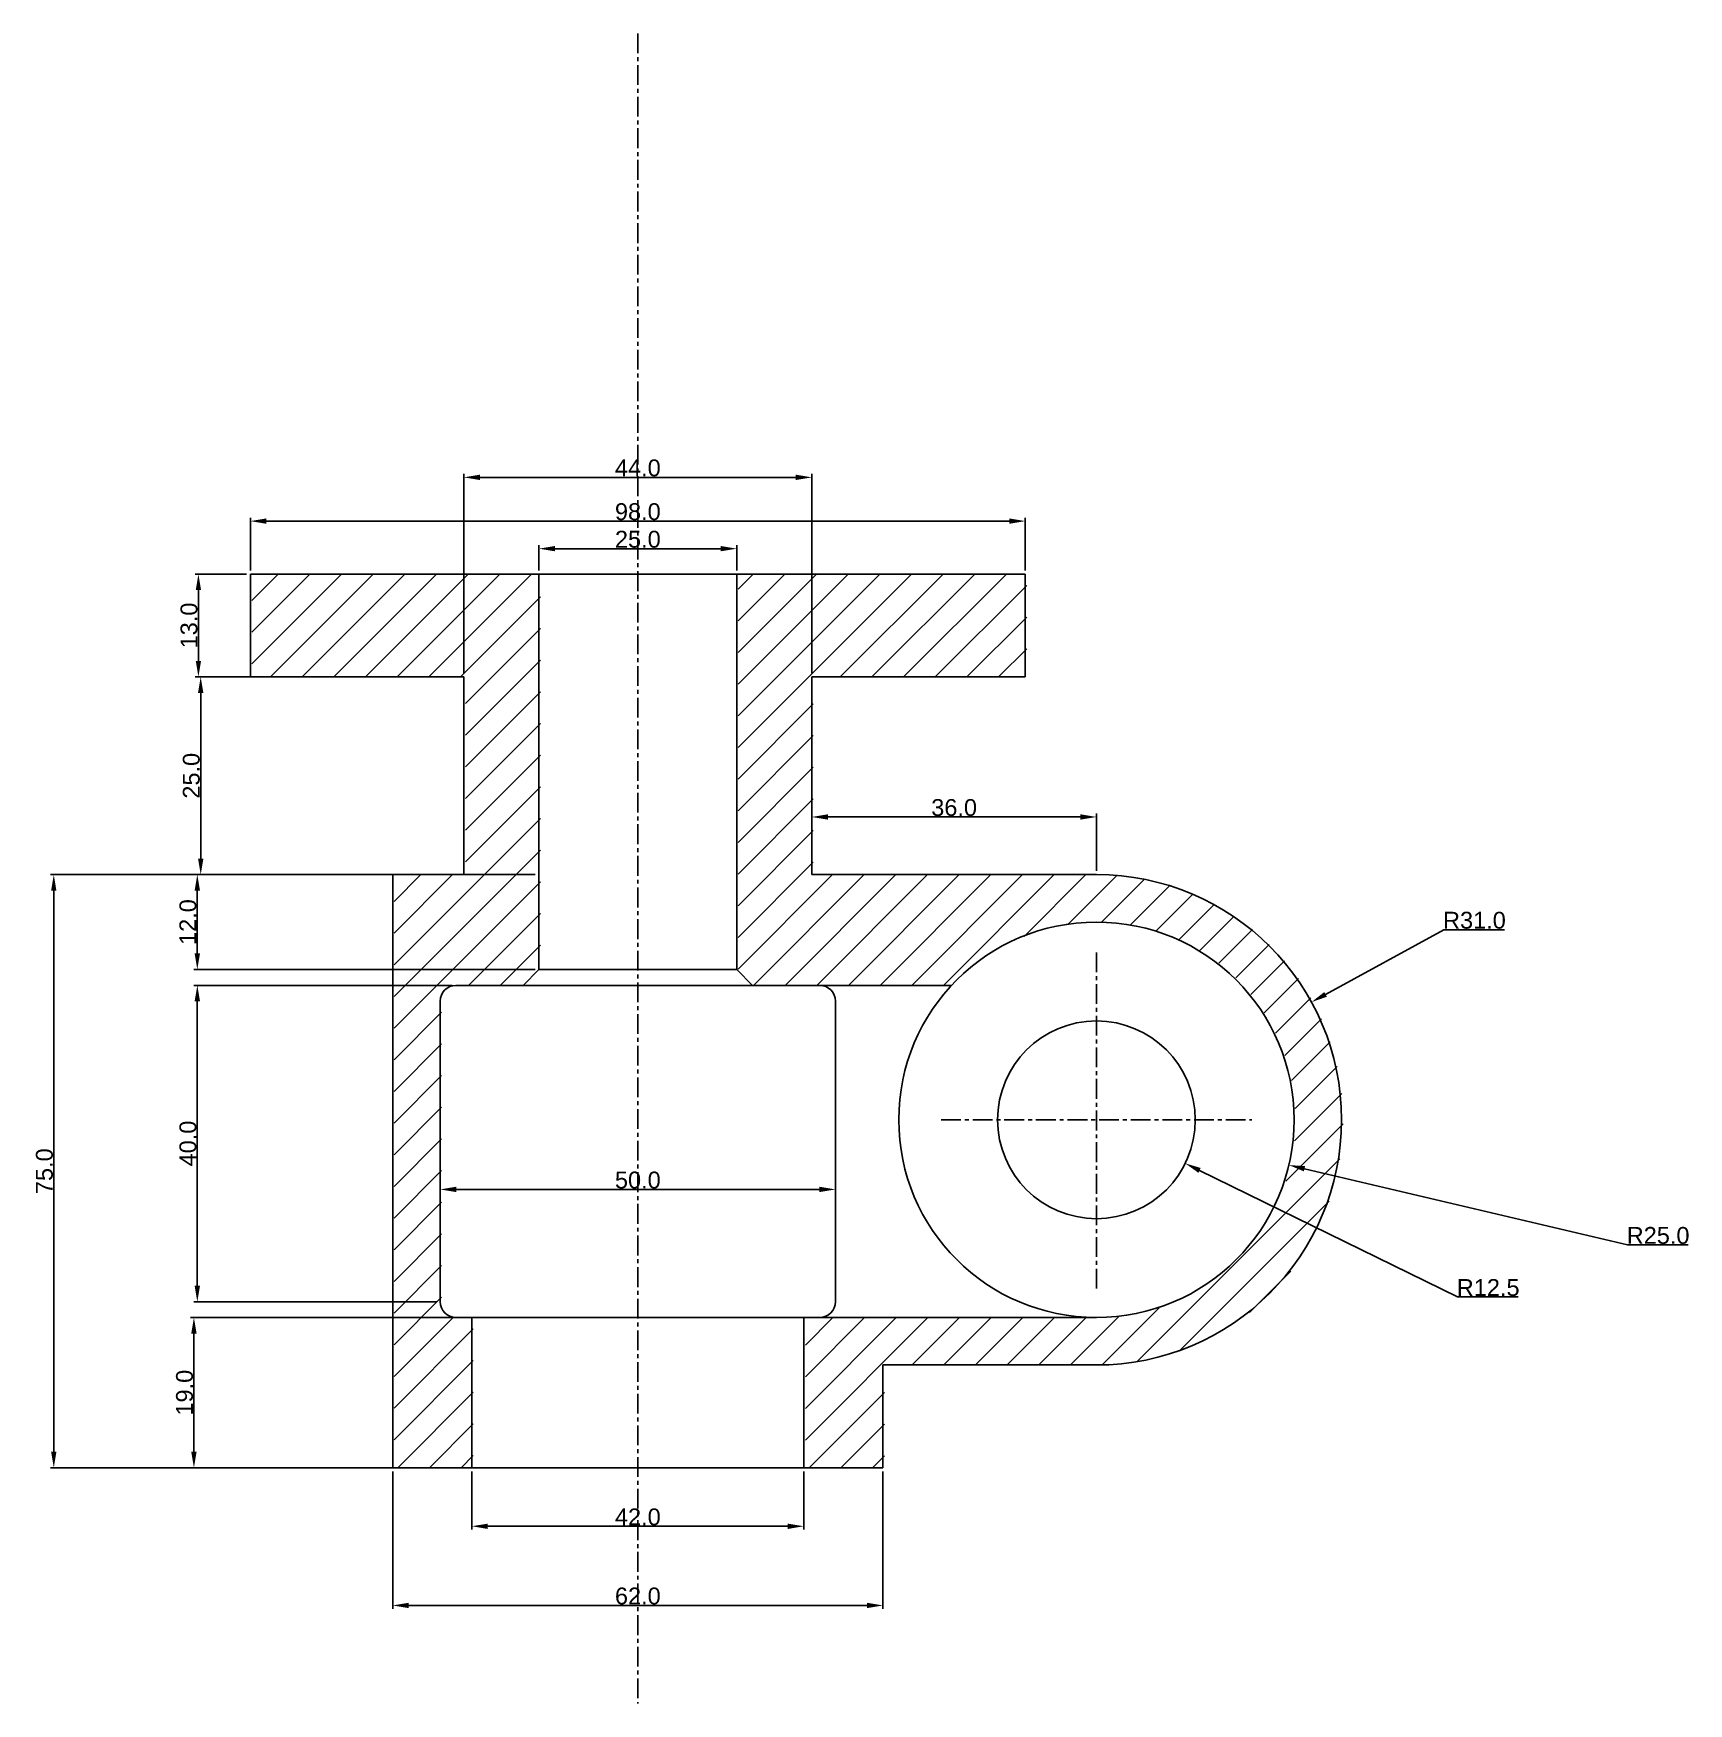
# Model space of a CAD drawing. Header units: millimetres. Extents: x 16468 to 17102, y 19808 to 20019.
# Drawn here: x 16467.7 to 16677.1, y 19807.7 to 20018.9 of the extents above; entities outside this region: 1.
import ezdxf

# ---------------------------------------------------------------- set-up
doc = ezdxf.new("R2010")
doc.units = ezdxf.units.MM
doc.header["$MEASUREMENT"] = 0
doc.linetypes.add('CENTERX2', pattern=[4, 2.5, -0.5, 0.5, -0.5])
doc.styles.get("Standard").update_dxf_attribs({"font": 'arial.ttf'})
doc.dimstyles.get("Standard").update_dxf_attribs({"dimtxt": 2.13, "dimasz": 2.03, "dimexe": 0.43, "dimexo": 0.4625, "dimgap": 0.09, "dimtad": 1, "dimtoh": 1, "dimdec": 1, "dimzin": 0, "dimdsep": 46, "dimtxsty": 'Standard', "dimcen": 0.09, "dimadec": 0, "dimazin": 0, "dimtfac": 1, "dimtdec": 1, "dimtofl": 0, "dimtmove": 0, "dimatfit": 3, "dimfxl": 1, "dimtolj": 1, "dimtzin": 0, "dimarcsym": 0})

# ---------------------------------------------------------------- blocks, each defined once
blk = doc.blocks.new('*D4')
at = {"color": 0, "lineweight": -2, "transparency": 16777216}
for p, q in [((16495.17, 19951.03), (16495.17, 19957.69)), ((16497.2, 19957.26), (16591.14, 19957.26)), ((16593.17, 19951.03), (16593.17, 19957.69))]:
    blk.add_line(p, q, dxfattribs=at)
at = {"color": 0, "transparency": 16777216}
for points in [[(16497.2, 19957.6), (16497.2, 19956.92), (16495.17, 19957.26)], [(16591.14, 19957.6), (16591.14, 19956.92), (16593.17, 19957.26)]]:
    blk.add_solid(points, dxfattribs=at)
at = {"layer": 'Defpoints', "color": 0, "transparency": 16777216}
for p in [(16593.17, 19957.26), (16495.17, 19950.56), (16593.17, 19950.56)]:
    blk.add_point(p, dxfattribs=at)
at = {"color": 0, "transparency": 16777216, "insert": (16544.17, 19958.44), "char_height": 2.13, "attachment_point": 5}
blk.add_mtext('\\A1;98.0', dxfattribs=at)
blk = doc.blocks.new('*D5')
at = {"color": 0, "lineweight": -2, "transparency": 16777216}
for p, q in [((16531.67, 19951.03), (16531.67, 19954.2)), ((16533.7, 19953.77), (16554.64, 19953.77)), ((16556.67, 19951.03), (16556.67, 19954.2))]:
    blk.add_line(p, q, dxfattribs=at)
at = {"color": 0, "transparency": 16777216}
for points in [[(16533.7, 19954.11), (16533.7, 19953.44), (16531.67, 19953.77)], [(16554.64, 19954.11), (16554.64, 19953.44), (16556.67, 19953.77)]]:
    blk.add_solid(points, dxfattribs=at)
at = {"layer": 'Defpoints', "color": 0, "transparency": 16777216}
for p in [(16556.67, 19953.77), (16531.67, 19950.56), (16556.67, 19950.56)]:
    blk.add_point(p, dxfattribs=at)
at = {"color": 0, "transparency": 16777216, "insert": (16544.17, 19954.95), "char_height": 2.13, "attachment_point": 5}
blk.add_mtext('\\A1;25.0', dxfattribs=at)
blk = doc.blocks.new('*D6')
at = {"color": 0, "lineweight": -2, "transparency": 16777216}
for p, q in [((16566.17, 19913.03), (16566.17, 19920.28)), ((16602.17, 19913.03), (16602.17, 19920.28)), ((16568.2, 19919.85), (16600.14, 19919.85))]:
    blk.add_line(p, q, dxfattribs=at)
at = {"color": 0, "transparency": 16777216}
for points in [[(16568.2, 19920.19), (16568.2, 19919.51), (16566.17, 19919.85)], [(16600.14, 19920.19), (16600.14, 19919.51), (16602.17, 19919.85)]]:
    blk.add_solid(points, dxfattribs=at)
at = {"layer": 'Defpoints', "color": 0, "transparency": 16777216}
for p in [(16602.17, 19919.85), (16566.17, 19912.56), (16602.17, 19912.56)]:
    blk.add_point(p, dxfattribs=at)
at = {"color": 0, "transparency": 16777216, "insert": (16584.17, 19921.03), "char_height": 2.13, "attachment_point": 5}
blk.add_mtext('\\A1;36.0', dxfattribs=at)
blk = doc.blocks.new('*D7')
at = {"color": 0, "lineweight": -2, "transparency": 16777216}
for p, q in [((16494.7, 19950.56), (16488.17, 19950.56)), ((16488.6, 19939.59), (16488.6, 19948.53)), ((16494.7, 19937.56), (16488.17, 19937.56))]:
    blk.add_line(p, q, dxfattribs=at)
at = {"color": 0, "transparency": 16777216}
for points in [[(16488.26, 19948.53), (16488.94, 19948.53), (16488.6, 19950.56)], [(16488.26, 19939.59), (16488.94, 19939.59), (16488.6, 19937.56)]]:
    blk.add_solid(points, dxfattribs=at)
at = {"layer": 'Defpoints', "color": 0, "transparency": 16777216}
for p in [(16488.6, 19950.56), (16495.17, 19950.56), (16495.17, 19937.56)]:
    blk.add_point(p, dxfattribs=at)
at = {"color": 0, "transparency": 16777216, "insert": (16487.42, 19944.06), "char_height": 2.13, "attachment_point": 5, "rotation": 90}
blk.add_mtext('\\A1;13.0', dxfattribs=at)
blk = doc.blocks.new('*D8')
at = {"color": 0, "lineweight": -2, "transparency": 16777216}
for p, q in [((16521.7, 19937.56), (16488.46, 19937.56)), ((16488.89, 19935.53), (16488.89, 19914.59)), ((16521.7, 19912.56), (16488.46, 19912.56))]:
    blk.add_line(p, q, dxfattribs=at)
at = {"color": 0, "transparency": 16777216}
for points in [[(16488.55, 19935.53), (16489.23, 19935.53), (16488.89, 19937.56)], [(16488.55, 19914.59), (16489.23, 19914.59), (16488.89, 19912.56)]]:
    blk.add_solid(points, dxfattribs=at)
at = {"layer": 'Defpoints', "color": 0, "transparency": 16777216}
for p in [(16522.17, 19937.56), (16488.89, 19912.56), (16522.17, 19912.56)]:
    blk.add_point(p, dxfattribs=at)
at = {"color": 0, "transparency": 16777216, "insert": (16487.71, 19925.06), "char_height": 2.13, "attachment_point": 5, "rotation": 90}
blk.add_mtext('\\A1;25.0', dxfattribs=at)
blk = doc.blocks.new('*D9')
at = {"color": 0, "lineweight": -2, "transparency": 16777216}
for p, q in [((16531.2, 19912.56), (16488.03, 19912.56)), ((16488.46, 19910.53), (16488.46, 19902.59)), ((16531.2, 19900.56), (16488.03, 19900.56))]:
    blk.add_line(p, q, dxfattribs=at)
at = {"color": 0, "transparency": 16777216}
for points in [[(16488.12, 19910.53), (16488.8, 19910.53), (16488.46, 19912.56)], [(16488.12, 19902.59), (16488.8, 19902.59), (16488.46, 19900.56)]]:
    blk.add_solid(points, dxfattribs=at)
at = {"layer": 'Defpoints', "color": 0, "transparency": 16777216}
for p in [(16531.67, 19912.56), (16488.46, 19900.56), (16531.67, 19900.56)]:
    blk.add_point(p, dxfattribs=at)
at = {"color": 0, "transparency": 16777216, "insert": (16487.28, 19906.56), "char_height": 2.13, "attachment_point": 5, "rotation": 90}
blk.add_mtext('\\A1;12.0', dxfattribs=at)
blk = doc.blocks.new('*D10')
at = {"color": 0, "lineweight": -2, "transparency": 16777216}
for p, q in [((16520.7, 19898.56), (16488.03, 19898.56)), ((16488.46, 19896.53), (16488.46, 19860.59)), ((16518.7, 19858.56), (16488.03, 19858.56))]:
    blk.add_line(p, q, dxfattribs=at)
at = {"color": 0, "transparency": 16777216}
for points in [[(16488.12, 19896.53), (16488.8, 19896.53), (16488.46, 19898.56)], [(16488.12, 19860.59), (16488.8, 19860.59), (16488.46, 19858.56)]]:
    blk.add_solid(points, dxfattribs=at)
at = {"layer": 'Defpoints', "color": 0, "transparency": 16777216}
for p in [(16521.17, 19898.56), (16488.46, 19858.56), (16519.17, 19858.56)]:
    blk.add_point(p, dxfattribs=at)
at = {"color": 0, "transparency": 16777216, "insert": (16487.28, 19878.56), "char_height": 2.13, "attachment_point": 5, "rotation": 90}
blk.add_mtext('\\A1;40.0', dxfattribs=at)
blk = doc.blocks.new('*D11')
at = {"color": 0, "lineweight": -2, "transparency": 16777216}
for p, q in [((16522.7, 19856.56), (16487.6, 19856.56)), ((16488.03, 19854.53), (16488.03, 19839.59)), ((16522.7, 19837.56), (16487.6, 19837.56))]:
    blk.add_line(p, q, dxfattribs=at)
at = {"color": 0, "transparency": 16777216}
for points in [[(16487.69, 19854.53), (16488.37, 19854.53), (16488.03, 19856.56)], [(16487.69, 19839.59), (16488.37, 19839.59), (16488.03, 19837.56)]]:
    blk.add_solid(points, dxfattribs=at)
at = {"layer": 'Defpoints', "color": 0, "transparency": 16777216}
for p in [(16523.17, 19856.56), (16488.03, 19837.56), (16523.17, 19837.56)]:
    blk.add_point(p, dxfattribs=at)
at = {"color": 0, "transparency": 16777216, "insert": (16486.85, 19847.06), "char_height": 2.13, "attachment_point": 5, "rotation": 90}
blk.add_mtext('\\A1;19.0', dxfattribs=at)
blk = doc.blocks.new('*D12')
at = {"color": 0, "lineweight": -2, "transparency": 16777216}
for p, q in [((16521.7, 19912.56), (16469.88, 19912.56)), ((16470.31, 19839.59), (16470.31, 19910.53)), ((16522.7, 19837.56), (16469.88, 19837.56))]:
    blk.add_line(p, q, dxfattribs=at)
at = {"color": 0, "transparency": 16777216}
for points in [[(16469.97, 19910.53), (16470.64, 19910.53), (16470.31, 19912.56)], [(16469.97, 19839.59), (16470.64, 19839.59), (16470.31, 19837.56)]]:
    blk.add_solid(points, dxfattribs=at)
at = {"layer": 'Defpoints', "color": 0, "transparency": 16777216}
for p in [(16470.31, 19912.56), (16522.17, 19912.56), (16523.17, 19837.56)]:
    blk.add_point(p, dxfattribs=at)
at = {"color": 0, "transparency": 16777216, "insert": (16469.13, 19875.06), "char_height": 2.13, "attachment_point": 5, "rotation": 90}
blk.add_mtext('\\A1;75.0', dxfattribs=at)
blk = doc.blocks.new('*D13')
at = {"color": 0, "lineweight": -2, "transparency": 16777216}
for p, q in [((16523.17, 19837.1), (16523.17, 19829.74)), ((16565.17, 19837.1), (16565.17, 19829.74)), ((16525.2, 19830.17), (16563.14, 19830.17))]:
    blk.add_line(p, q, dxfattribs=at)
at = {"color": 0, "transparency": 16777216}
for points in [[(16525.2, 19830.5), (16525.2, 19829.83), (16523.17, 19830.17)], [(16563.14, 19830.5), (16563.14, 19829.83), (16565.17, 19830.17)]]:
    blk.add_solid(points, dxfattribs=at)
at = {"layer": 'Defpoints', "color": 0, "transparency": 16777216}
for p in [(16523.17, 19837.56), (16565.17, 19837.56), (16565.17, 19830.17)]:
    blk.add_point(p, dxfattribs=at)
at = {"color": 0, "transparency": 16777216, "insert": (16544.17, 19831.34), "char_height": 2.13, "attachment_point": 5}
blk.add_mtext('\\A1;42.0', dxfattribs=at)
blk = doc.blocks.new('*D14')
at = {"color": 0, "lineweight": -2, "transparency": 16777216}
for p, q in [((16513.17, 19837.1), (16513.17, 19819.73)), ((16575.17, 19837.1), (16575.17, 19819.73)), ((16515.2, 19820.16), (16573.14, 19820.16))]:
    blk.add_line(p, q, dxfattribs=at)
at = {"color": 0, "transparency": 16777216}
for points in [[(16515.2, 19820.5), (16515.2, 19819.82), (16513.17, 19820.16)], [(16573.14, 19820.5), (16573.14, 19819.82), (16575.17, 19820.16)]]:
    blk.add_solid(points, dxfattribs=at)
at = {"layer": 'Defpoints', "color": 0, "transparency": 16777216}
for p in [(16513.17, 19837.56), (16575.17, 19837.56), (16575.17, 19820.16)]:
    blk.add_point(p, dxfattribs=at)
at = {"color": 0, "transparency": 16777216, "insert": (16544.17, 19821.34), "char_height": 2.13, "attachment_point": 5}
blk.add_mtext('\\A1;62.0', dxfattribs=at)
blk = doc.blocks.new('*D15')
at = {"color": 0, "lineweight": -2, "transparency": 16777216}
for p, q in [((16519.17, 19881.1), (16519.17, 19872.33)), ((16569.17, 19881.1), (16569.17, 19872.33)), ((16567.14, 19872.76), (16521.2, 19872.76))]:
    blk.add_line(p, q, dxfattribs=at)
at = {"color": 0, "transparency": 16777216}
for points in [[(16521.2, 19873.1), (16521.2, 19872.42), (16519.17, 19872.76)], [(16567.14, 19873.1), (16567.14, 19872.42), (16569.17, 19872.76)]]:
    blk.add_solid(points, dxfattribs=at)
at = {"layer": 'Defpoints', "color": 0, "transparency": 16777216}
for p in [(16519.17, 19881.56), (16569.17, 19881.56), (16519.17, 19872.76)]:
    blk.add_point(p, dxfattribs=at)
at = {"color": 0, "transparency": 16777216, "insert": (16544.17, 19873.93), "char_height": 2.13, "attachment_point": 5}
blk.add_mtext('\\A1;50.0', dxfattribs=at)
blk = doc.blocks.new('*D16')
at = {"color": 0, "lineweight": -2, "transparency": 16777216}
for p, q in [((16522.17, 19938.03), (16522.17, 19963.22)), ((16524.2, 19962.79), (16564.14, 19962.79)), ((16566.17, 19938.03), (16566.17, 19963.22))]:
    blk.add_line(p, q, dxfattribs=at)
at = {"color": 0, "transparency": 16777216}
for points in [[(16524.2, 19963.13), (16524.2, 19962.45), (16522.17, 19962.79)], [(16564.14, 19963.13), (16564.14, 19962.45), (16566.17, 19962.79)]]:
    blk.add_solid(points, dxfattribs=at)
at = {"layer": 'Defpoints', "color": 0, "transparency": 16777216}
for p in [(16566.17, 19962.79), (16522.17, 19937.56), (16566.17, 19937.56)]:
    blk.add_point(p, dxfattribs=at)
at = {"color": 0, "transparency": 16777216, "insert": (16544.17, 19963.97), "char_height": 2.13, "attachment_point": 5}
blk.add_mtext('\\A1;44.0', dxfattribs=at)
blk = doc.blocks.new('*D17')
at = {"color": 0, "lineweight": -2, "transparency": 16777216}
for p, q in [((16602.08, 19881.56), (16602.26, 19881.56)), ((16602.17, 19881.47), (16602.17, 19881.65)), ((16647.82, 19859.16), (16615.21, 19875.16)), ((16655.5, 19859.16), (16647.82, 19859.16))]:
    blk.add_line(p, q, dxfattribs=at)
at = {"color": 0, "transparency": 16777216}
blk.add_solid([(16615.36, 19875.47), (16615.06, 19874.86), (16613.39, 19876.06)], dxfattribs=at)
at = {"layer": 'Defpoints', "color": 0, "transparency": 16777216}
for p in [(16602.17, 19881.56), (16613.39, 19876.06)]:
    blk.add_point(p, dxfattribs=at)
at = {"color": 0, "transparency": 16777216, "insert": (16651.71, 19860.34), "char_height": 2.13, "attachment_point": 5}
blk.add_mtext('\\A1;R12.5', dxfattribs=at)
blk = doc.blocks.new('*D18')
at = {"color": 0, "lineweight": -2, "transparency": 16777216}
for p, q in [((16602.08, 19881.56), (16602.26, 19881.56)), ((16602.17, 19881.47), (16602.17, 19881.65)), ((16669.33, 19865.75), (16628.48, 19875.37)), ((16676.98, 19865.75), (16669.33, 19865.75))]:
    blk.add_line(p, q, dxfattribs=at)
at = {"color": 0, "transparency": 16777216}
blk.add_solid([(16628.56, 19875.7), (16628.4, 19875.04), (16626.5, 19875.84)], dxfattribs=at)
at = {"layer": 'Defpoints', "color": 0, "transparency": 16777216}
for p in [(16602.17, 19881.56), (16626.5, 19875.84)]:
    blk.add_point(p, dxfattribs=at)
at = {"color": 0, "transparency": 16777216, "insert": (16673.2, 19866.93), "char_height": 2.13, "attachment_point": 5}
blk.add_mtext('\\A1;R25.0', dxfattribs=at)
blk = doc.blocks.new('*D19')
at = {"color": 0, "lineweight": -2, "transparency": 16777216}
for p, q in [((16646.1, 19905.6), (16631.14, 19897.42)), ((16653.76, 19905.6), (16646.1, 19905.6)), ((16602.08, 19881.56), (16602.26, 19881.56)), ((16602.17, 19881.47), (16602.17, 19881.65))]:
    blk.add_line(p, q, dxfattribs=at)
at = {"color": 0, "transparency": 16777216}
blk.add_solid([(16630.98, 19897.71), (16631.31, 19897.12), (16629.36, 19896.44)], dxfattribs=at)
at = {"layer": 'Defpoints', "color": 0, "transparency": 16777216}
for p in [(16629.36, 19896.44), (16602.17, 19881.56)]:
    blk.add_point(p, dxfattribs=at)
at = {"color": 0, "transparency": 16777216, "insert": (16649.97, 19906.78), "char_height": 2.13, "attachment_point": 5}
blk.add_mtext('\\A1;R31.0', dxfattribs=at)

msp = doc.modelspace()

# ---------------------------------------------------------------- hatches: boundary and pattern name
at = {"transparency": 33554559}
h = msp.add_hatch(dxfattribs=at)
h.set_pattern_fill('ANSI31', color=256, scale=22.647423)
h.set_pattern_definition([(45, (7102.045, 2755.017), (-2.0017683, 2.0017683), [])])
h.paths.add_polyline_path([(16531.86, 19950.56), (16495.36, 19950.56), (16495.36, 19937.56), (16522.36, 19937.56), (16522.36, 19912.56), (16513.36, 19912.56), (16513.36, 19881.56), (16519.36, 19881.56), (16519.36, 19898.56), (16529.86, 19898.56), (16531.86, 19900.56)])
h.paths.add_polyline_path([(16523.36, 19856.56), (16519.36, 19856.56), (16519.36, 19881.56), (16513.36, 19881.56), (16513.36, 19837.56), (16523.36, 19837.56)])
h.paths.add_polyline_path([(16575.36, 19850.56), (16602.36, 19850.56), (16602.36, 19856.56), (16565.36, 19856.56), (16565.36, 19837.56), (16575.36, 19837.56)])
h.paths.add_polyline_path([(16633.36, 19881.56), (16627.36, 19881.56, -0.414214), (16602.36, 19856.56), (16602.36, 19850.56, 0.414214)])
h.paths.add_polyline_path([(16602.36, 19912.56), (16602.36, 19906.56, -0.414214), (16627.36, 19881.56), (16633.36, 19881.56, 0.414214)])
h.paths.add_polyline_path([(16602.36, 19906.56), (16602.36, 19912.56), (16566.36, 19912.56), (16566.36, 19937.56), (16593.36, 19937.56), (16593.36, 19950.56), (16556.86, 19950.56), (16556.86, 19900.56), (16558.86, 19898.56), (16569.36, 19898.56), (16584.02, 19898.56, -0.208712)])

# ---------------------------------------------------------------- linework, layer by layer
at = {"linetype": 'CENTERX2', "transparency": 33554554}
for p, q in [((16544.17, 20018.92), (16544.17, 19807.75)), ((16602.17, 19860.22), (16602.17, 19902.91)), ((16582.52, 19881.56), (16621.81, 19881.56))]:
    msp.add_line(p, q, dxfattribs=at)
at = {"transparency": 33554687}
for p, q in [((16495.17, 19937.56), (16495.17, 19950.56)), ((16495.17, 19950.56), (16593.17, 19950.56)), ((16531.67, 19950.56), (16531.67, 19900.56)), ((16556.67, 19950.56), (16556.67, 19900.56)), ((16593.17, 19950.56), (16593.17, 19937.56)), ((16522.17, 19937.56), (16495.17, 19937.56)), ((16566.17, 19912.56), (16566.17, 19937.56)), ((16593.17, 19937.56), (16566.17, 19937.56)), ((16602.17, 19912.56), (16566.17, 19912.56)), ((16531.67, 19900.56), (16529.67, 19898.56)), ((16531.67, 19900.56), (16556.67, 19900.56)), ((16556.67, 19900.56), (16558.67, 19898.56)), ((16565.17, 19856.56), (16602.17, 19856.56)), ((16575.17, 19850.56), (16575.17, 19837.56)), ((16602.17, 19850.56), (16575.17, 19850.56)), ((17071.08, 19837.56), (17102.08, 19837.56))]:
    msp.add_line(p, q, dxfattribs=at)
for p, q in [((16522.17, 19912.56), (16522.17, 19937.56)), ((16513.17, 19837.56), (16513.17, 19912.56)), ((16513.17, 19912.56), (16522.17, 19912.56)), ((16521.17, 19898.56), (16567.17, 19898.56)), ((16567.17, 19898.56), (16583.84, 19898.56)), ((16519.17, 19858.56), (16519.17, 19896.56)), ((16569.17, 19896.56), (16569.17, 19858.56)), ((16567.17, 19856.56), (16521.17, 19856.56)), ((16523.17, 19856.56), (16523.17, 19837.56)), ((16565.17, 19837.56), (16565.17, 19856.56)), ((16602.17, 19856.56), (16602.17, 19856.56)), ((16544.17, 19837.56), (16513.17, 19837.56)), ((16544.17, 19837.56), (16575.17, 19837.56))]:
    msp.add_line(p, q)
for radius in [25, 12.5]:
    msp.add_circle((16602.17, 19881.56), radius)
for centre, radius, start, end in [((16602.17, 19881.56), 31, 270, 90), ((16521.17, 19896.56), 2, 90, 180), ((16567.17, 19896.56), 2, 0, 90), ((16521.17, 19858.56), 2, 180, 270), ((16567.17, 19858.56), 2, 270, 0)]:
    msp.add_arc(centre, radius, start, end, dxfattribs=at)

# ---------------------------------------------------------------- dimensions: what is measured, and where the dimension line sits
at = {"transparency": 33554544}
dim = msp.add_linear_dim(base=(16566.17, 19962.79), p1=(16522.17, 19937.56), p2=(16566.17, 19937.56), dimstyle='Standard', dxfattribs=at)
dim.commit()
dim.dimension.update_dxf_attribs({"geometry": '*D16', "text_midpoint": (16544.17, 19962.79), "dimtype": 160})
for base, p1, p2, picture, middle in [((16593.17, 19957.26), (16495.17, 19950.56), (16593.17, 19950.56), '*D4', (16544.17, 19958.44)), ((16556.67, 19953.77), (16531.67, 19950.56), (16556.67, 19950.56), '*D5', (16544.17, 19954.95)), ((16602.17, 19919.85), (16566.17, 19912.56), (16602.17, 19912.56), '*D6', (16584.17, 19921.03)), ((16519.17, 19872.76), (16569.17, 19881.56), (16519.17, 19881.56), '*D15', (16544.17, 19873.93)), ((16575.17, 19820.16), (16513.17, 19837.56), (16575.17, 19837.56), '*D14', (16544.17, 19821.34)), ((16565.17, 19830.17), (16523.17, 19837.56), (16565.17, 19837.56), '*D13', (16544.17, 19831.34))]:
    dim = msp.add_linear_dim(base=base, p1=p1, p2=p2, dimstyle='Standard', dxfattribs=at)
    dim.commit()
    dim.dimension.update_dxf_attribs({"geometry": picture, "text_midpoint": middle})
for base, p1, p2, picture, middle in [((16488.6, 19950.56), (16495.17, 19937.56), (16495.17, 19950.56), '*D7', (16487.42, 19944.06)), ((16488.89, 19912.56), (16522.17, 19937.56), (16522.17, 19912.56), '*D8', (16487.71, 19925.06)), ((16470.31, 19912.56), (16523.17, 19837.56), (16522.17, 19912.56), '*D12', (16469.13, 19875.06)), ((16488.46, 19900.56), (16531.67, 19912.56), (16531.67, 19900.56), '*D9', (16487.28, 19906.56)), ((16488.46, 19858.56), (16521.17, 19898.56), (16519.17, 19858.56), '*D10', (16487.28, 19878.56)), ((16488.03, 19837.56), (16523.17, 19856.56), (16523.17, 19837.56), '*D11', (16486.85, 19847.06))]:
    dim = msp.add_linear_dim(base=base, p1=p1, p2=p2, angle=90, dimstyle='Standard', dxfattribs=at)
    dim.commit()
    dim.dimension.update_dxf_attribs({"geometry": picture, "text_midpoint": middle})
at = {"transparency": 33554687}
for mpoint, picture, middle in [((16629.36, 19896.44), '*D19', (16649.97, 19905.6)), ((16613.39, 19876.06), '*D17', (16651.71, 19859.16)), ((16626.5, 19875.84), '*D18', (16669.33, 19865.75))]:
    dim = msp.add_radius_dim(center=(16602.17, 19881.56), mpoint=mpoint, dimstyle='Standard', dxfattribs=at)
    dim.commit()
    dim.dimension.update_dxf_attribs({"geometry": picture, "text_midpoint": middle, "dimtype": 164})

doc.saveas('drawing.dxf')
